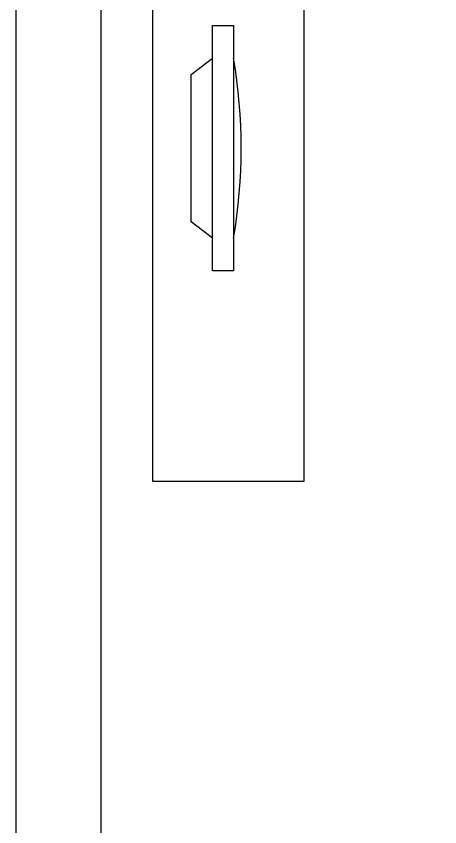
# Model space of a CAD drawing. Header units: inches. Extents: x 6.4 to 48.9, y 11.7 to 36.5.
# Drawn here: x 6.384 to 8.071, y 20.891 to 24.114 of the extents above; entities that cross this region are included whole.
import ezdxf

# ---------------------------------------------------------------- set-up
doc = ezdxf.new("R2010")
doc.units = ezdxf.units.IN
doc.header["$MEASUREMENT"] = 0
doc.layers.add('02', color=2, linetype='Continuous')
doc.layers.add('kadrbm', color=4, linetype='Continuous')

# ---------------------------------------------------------------- blocks, each defined once
blk = doc.blocks.new('kadrbm')
at = {"layer": 'kadrbm', "color": 4}
blk.add_lwpolyline([(0, 0), (0, 24.7972), (21, 24.7972), (21, 0), (0, 0)], close=True, dxfattribs=at)
blk.add_lwpolyline([(20.6631, 0.3257), (20.6631, 24.4603), (0.3369, 24.4603), (0.3369, 0.3257), (20.6631, 0.3257)], dxfattribs=at)

msp = doc.modelspace()

# ---------------------------------------------------------------- linework, layer by layer
at = {"layer": '02'}
for points in [[(7.5289, 22.2642), (6.9289, 22.2642), (6.9289, 25.1142), (7.5289, 25.1142)], [(7.2495, 24.0767), (7.2495, 23.1017), (7.1653, 23.1017), (7.1653, 24.0767)]]:
    msp.add_lwpolyline(points, close=True, dxfattribs=at)
msp.add_lwpolyline([(7.1653, 23.2317), (7.0811, 23.2967), (7.0811, 23.8817), (7.1653, 23.9467)], dxfattribs=at)
msp.add_arc((5.1659, 23.5892), 2.1141, 350.2642, 9.7358, dxfattribs=at)

# ---------------------------------------------------------------- block references
at = {"layer": 'kadrbm'}
msp.add_blockref('kadrbm', (6.3843, 11.711), dxfattribs=at)

doc.saveas('drawing.dxf')
